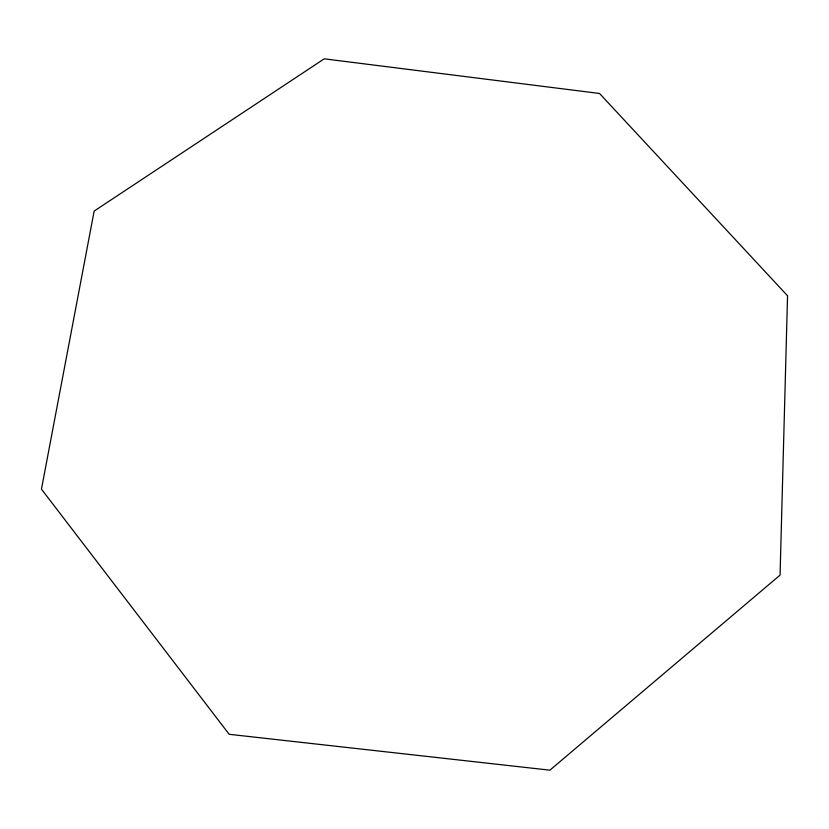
<?xml version="1.0" encoding="UTF-8"?>
<svg xmlns="http://www.w3.org/2000/svg" width="829" height="829" viewBox="0 0 829 829"><rect width="100%" height="100%" fill="white"/><g stroke="black" fill="none" stroke-linecap="round" stroke-linejoin="round"><path stroke-width="1.24" d="M787.55 295.777L780.058 575.108L549.886 770.172L229.177 734.297L41.45 489.141L94.154 211.074L324.232 58.828L599.522 93.47L787.55 295.777"/></g></svg>
